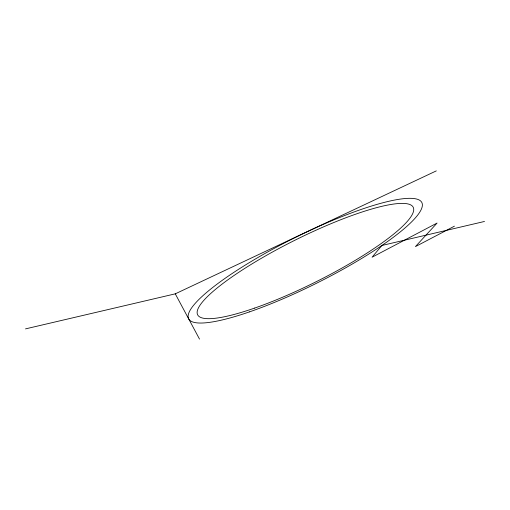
<?xml version="1.0" encoding="UTF-8"?>
<svg xmlns="http://www.w3.org/2000/svg" width="510" height="510" viewBox="0 0 510 510"><rect width="100%" height="100%" fill="white"/><g stroke="black" fill="none" stroke-linecap="round" stroke-linejoin="round"><path stroke-width="0.76" d="M454.442 226.166L415.414 246.617L437.089 223.048L372.077 257.212L381.862 245.482L484.5 221.461M25.5 328.886L175.274 293.837L436.299 170.888M175.274 293.837L199.518 339.112M249.473 311.878A130.28 25.232 -26.5 0 0 422.337 204.242A130.28 25.232 -26.5 0 0 243.927 265.927A130.28 25.232 -26.5 0 0 249.473 311.878M254.63 308.085A120.449 23.307 -26.5 0 0 413.655 208.66A120.449 23.307 -26.5 0 0 247.987 266.373A120.449 23.307 -26.5 0 0 254.63 308.085"/></g></svg>
